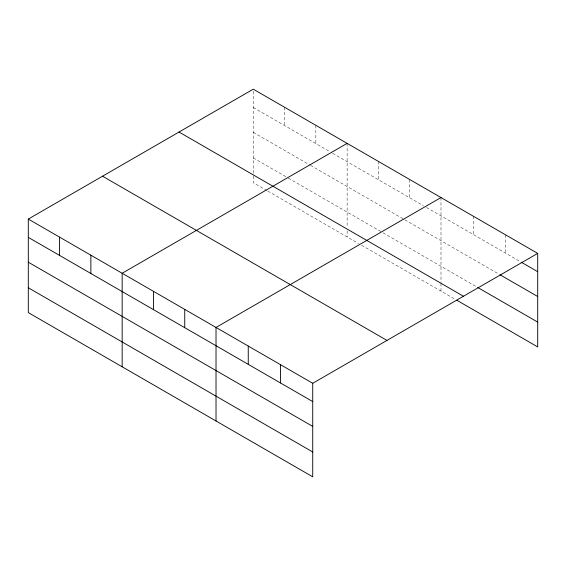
<?xml version="1.0" encoding="UTF-8"?>
<svg xmlns="http://www.w3.org/2000/svg" width="566" height="566" viewBox="0 0 566 566"><rect width="100%" height="100%" fill="white"/><g stroke="black" fill="none" stroke-linecap="round" stroke-linejoin="round"><path stroke-width="0.42" stroke-dasharray="2.83 2.12" d="M253.271 173.302L253.271 89.18M253.271 107.476L329.582 151.532M332.638 153.294L423.446 205.72M426.495 207.481L520.458 261.733M253.271 132.31L309.744 164.911M310.508 165.35L499.467 274.446M253.271 157.893L287.613 177.717M288.377 178.156L382.234 232.343M382.998 232.789L476.975 287.047M267.01 190.65L253.271 182.719L253.271 174.158M267.775 191.089L358.582 243.522M361.632 245.283L455.241 299.322M505.466 234.784L505.466 253.08M473.233 216.17L473.233 234.465M440.992 197.562L440.992 282.54M440.992 283.396L440.992 291.101M409.706 179.5L409.706 197.789M378.421 161.43L378.421 179.726M347.135 143.368L347.135 227.49M347.135 230.914L347.135 236.913M315.849 125.305L315.849 143.601M284.564 107.243L284.564 125.539"/><path stroke-width="0.85" d="M28.3 219.07L312.729 383.281L312.729 476.82L28.3 312.609L28.3 219.07L253.271 89.18L537.7 253.391L537.7 346.93L456.741 300.192M347.135 143.368L122.164 273.258L122.164 366.796M440.992 197.562L216.021 327.445L216.021 420.991M312.729 383.281L537.7 253.391M521.208 262.164L537.7 271.687M500.217 274.878L537.7 296.52M477.725 287.478L537.7 322.104M179.033 132.041L463.462 296.251M102.538 176.203L386.967 340.414M28.3 237.366L312.729 401.577M28.3 262.192L312.729 426.403M28.3 287.776L312.729 451.986M280.488 364.667L280.488 382.963M248.255 346.059L248.255 364.355M184.735 309.383L184.735 327.679M153.45 291.32L153.45 309.616M90.871 255.195L90.871 273.491M59.586 237.133L59.586 255.429"/></g></svg>
